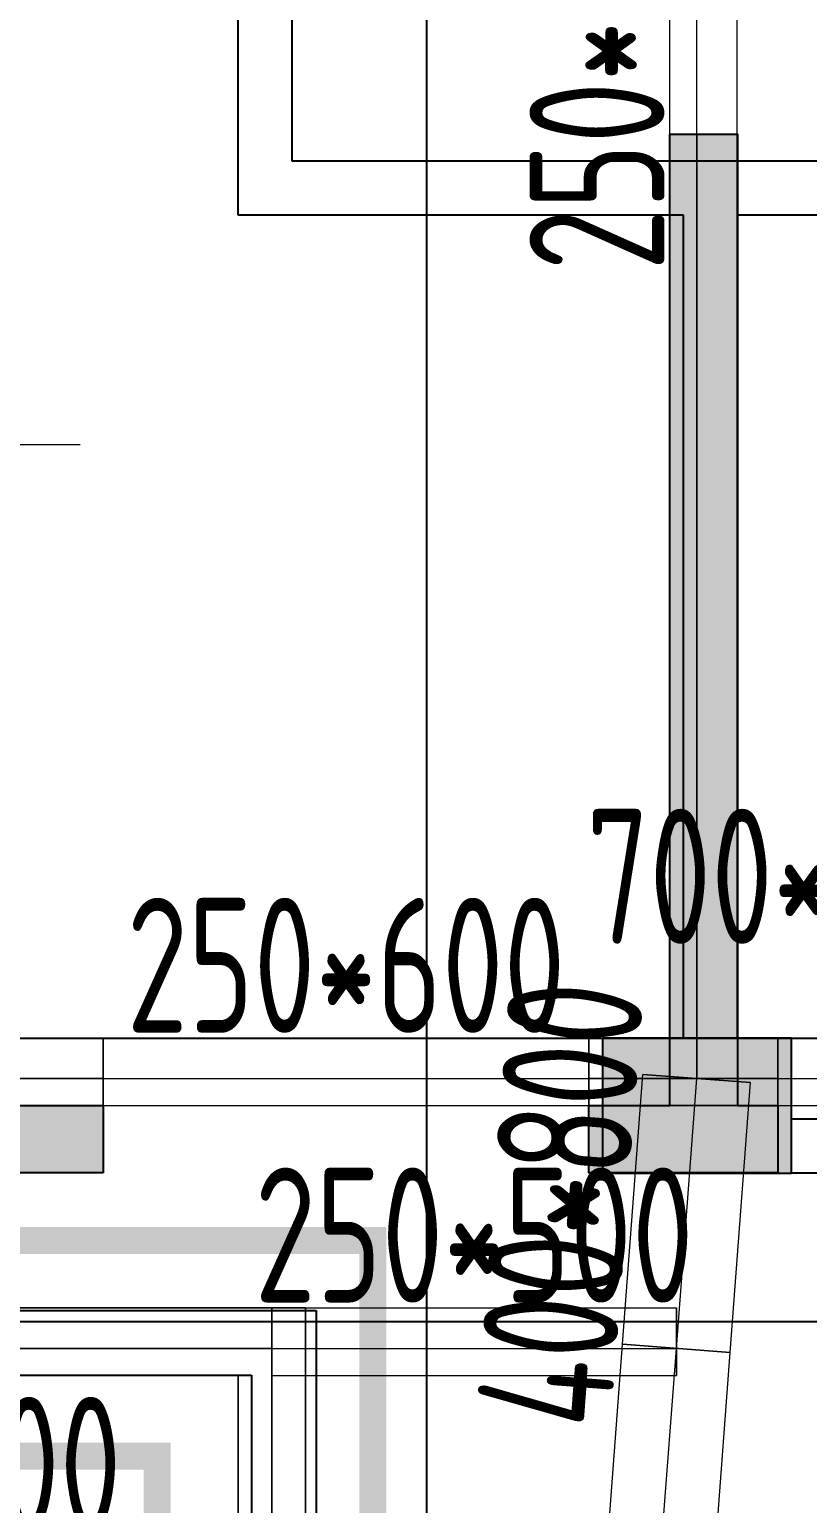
# Model space of a CAD drawing. Extents: x 369444 to 684549, y -549309 to 575337.
# Drawn here: x 395902 to 398784, y 335932 to 341396 of the extents above; entities that cross this region are included whole.
import ezdxf

# ---------------------------------------------------------------- set-up
doc = ezdxf.new("R2010")
doc.units = 0
doc.header["$LTSCALE"] = 1000
doc.header["$MEASUREMENT"] = 0
doc.linetypes.add('__DASH', pattern=[0.35, 0.25, -0.1])
doc.linetypes.add('DOTE', pattern=[2.42, 2, -0.2, 0.02, -0.2])
for name, color, linetype, lineweight, true_color in [('-1-0-1', 7, 'Continuous', 0, 0xc0c0c0), ('-1-1-2', 7, 'Continuous', 0, 0xc0c0c0), ('-2-0-1', 1, 'Continuous', 0, 0xff0000), ('-2-1-2', 9, 'Continuous', 0, 0x808080), ('1-6-1', 7, 'Continuous', 0, 0x55ff55), ('1-6-2', 7, 'Continuous', 0, 0x55ff55), ('11-6-1', 2, 'Continuous', 0, 0xffff00), ('11-6-2', 2, 'Continuous', 0, 0xffff00), ('11-6-5', 2, 'Continuous', 0, 0xffff00), ('12-6-1', 4, 'Continuous', 0, 0x00ffff), ('12-6-2', 4, 'Continuous', 0, 0x00ffff), ('12-6-5', 4, 'Continuous', 0, 0x00ffff)]:
    doc.layers.add(name, color=color, linetype=linetype, lineweight=lineweight, true_color=true_color)
for name, color, linetype in [('A-COLU-CONC', 9, 'Continuous'), ('A-WALL-HATCH', 8, 'Continuous'), ('DOTE', 1, 'Continuous'), ('WALL', 9, 'Continuous'), ('防火分区线', 7, 'Continuous')]:
    doc.layers.add(name, color=color, linetype=linetype)
doc.layers.add('DOTE2', color=122, linetype='DOTE', lineweight=9)
doc.styles.add('yjkcad', font='yjkeng.shx', dxfattribs={"width": 0.7, "height": 250, "bigfont": 'yjkchn.shx'})

# ---------------------------------------------------------------- blocks, each defined once
blk = doc.blocks.new('21#loudixiajnjgjnjdfg')
at = {"layer": 'WALL'}
h = blk.add_hatch(color=0, dxfattribs=at)
h.dxf.hatch_style = 1
h.paths.add_polyline_path([(-183057.3, -69118.8), (-183057.3, -68618.8), (-183557.3, -68618.8), (-183557.3, -69118.8)], flags=17)
h.paths.add_polyline_path([(-170857.3, -69118.8), (-170857.3, -68618.8), (-171407.3, -68618.8), (-171407.3, -69118.8)], flags=17)
h.paths.add_polyline_path([(-171407.3, -70818.8), (-171157.3, -70818.8), (-171157.3, -70418.8), (-171557.3, -70418.8), (-171557.3, -70818.8)], flags=17)
h.paths.add_polyline_path([(-183507.3, -70818.8), (-183357.3, -70818.8), (-183357.3, -70418.8), (-183757.3, -70418.8), (-183757.3, -70818.8)], flags=17)
h.paths.add_polyline_path([(-168657.3, -64218.8), (-170857.3, -64218.8), (-170857.3, -66418.8), (-170307.3, -66418.8), (-170307.3, -66618.8), (-171107.3, -66618.8), (-171107.3, -63968.8), (-168457.3, -63968.8), (-168457.3, -66618.8), (-169207.3, -66618.8), (-169207.3, -66418.8), (-168657.3, -66418.8)])
h.paths.add_polyline_path([(-179257.3, -73468.8), (-179807.3, -73468.8), (-179807.3, -73218.8), (-179257.3, -73218.8), (-178857.3, -73218.8), (-178857.3, -73468.8), (-179007.3, -73468.8), (-179007.3, -76368.8), (-180757.3, -76368.8), (-180757.3, -76118.8), (-179257.3, -76118.8)])
h.paths.add_polyline_path([(-165957.3, -64218.8), (-166607.3, -64218.8), (-166607.3, -63968.8), (-165707.3, -63968.8), (-165707.3, -65768.8), (-165957.3, -65768.8)])
h.paths.add_polyline_path([(-188307.3, -64018.8), (-188957.3, -64018.8), (-188957.3, -65568.8), (-189207.3, -65568.8), (-189207.3, -63768.8), (-188307.3, -63768.8)])
h.paths.add_polyline_path([(-173307.3, -80968.8), (-174157.3, -80968.8), (-174857.3, -80968.8), (-174857.3, -80718.8), (-174407.3, -80718.8), (-174407.3, -77518.8), (-174157.3, -77518.8), (-174157.3, -80718.8), (-173307.3, -80718.8)])
h.paths.add_polyline_path([(-180757.3, -80968.8), (-181607.3, -80968.8), (-181607.3, -80718.8), (-180757.3, -80718.8), (-180757.3, -77518.8), (-180507.3, -77518.8), (-180507.3, -80718.8), (-180057.3, -80718.8), (-180057.3, -80968.8)])
h.paths.add_polyline_path([(-175107.3, -73468.8), (-175657.3, -73468.8), (-175657.3, -76118.8), (-174157.3, -76118.8), (-174157.3, -76368.8), (-175907.3, -76368.8), (-175907.3, -73468.8), (-176057.3, -73468.8), (-176057.3, -73218.8), (-175657.3, -73218.8), (-175107.3, -73218.8)])
h.paths.add_polyline_path([(-159582.3, -72668.8), (-160057.3, -72668.8), (-160057.3, -74418.8), (-160307.3, -74418.8), (-160307.3, -72668.8), (-160407.3, -72668.8), (-160407.3, -72418.8), (-160057.3, -72418.8), (-159582.3, -72418.8)])
h.paths.add_polyline_path([(-163357.3, -80968.8), (-163657.3, -80968.8), (-164057.3, -80968.8), (-164057.3, -80718.8), (-163907.3, -80718.8), (-163907.3, -77118.8), (-163657.3, -77118.8), (-163657.3, -80718.8), (-163357.3, -80718.8)])
h.paths.add_polyline_path([(-166757.3, -80968.8), (-167782.3, -80968.8), (-168557.3, -80968.8), (-168557.3, -80718.8), (-167807.3, -80718.8), (-167807.3, -77018.8), (-167507.3, -77018.8), (-167507.3, -80718.8), (-166757.3, -80718.8)])
h.paths.add_polyline_path([(-191007.3, -75018.8), (-191007.3, -75818.8), (-193107.3, -75818.8), (-193107.3, -75568.8), (-191257.3, -75568.8), (-191257.3, -75018.8)])
h.paths.add_polyline_path([(-183307.3, -66418.8), (-184057.3, -66418.8), (-184057.3, -64018.8), (-186257.3, -64018.8), (-186257.3, -66218.8), (-185707.3, -66218.8), (-185707.3, -66418.8), (-186457.3, -66418.8), (-186457.3, -63768.8), (-183807.3, -63768.8), (-183807.3, -66168.8), (-183307.3, -66168.8)])
h.paths.add_polyline_path([(-171407.3, -73468.8), (-171857.3, -73468.8), (-171857.3, -73218.8), (-171157.3, -73218.8), (-171157.3, -76368.8), (-171407.3, -76368.8)])
h.paths.add_polyline_path([(-183057.3, -73468.8), (-183507.3, -73468.8), (-183507.3, -76368.8), (-183757.3, -76368.8), (-183757.3, -73218.8), (-183057.3, -73218.8)])
h.paths.add_polyline_path([(-187382.3, -80968.8), (-188157.3, -80968.8), (-188157.3, -80718.8), (-187407.3, -80718.8), (-187407.3, -77018.8), (-187107.3, -77018.8), (-187107.3, -80718.8), (-186357.3, -80718.8), (-186357.3, -80968.8)])
h.paths.add_polyline_path([(-191257.3, -80968.8), (-191557.3, -80968.8), (-191557.3, -80718.8), (-191257.3, -80718.8), (-191257.3, -77118.8), (-191007.3, -77118.8), (-191007.3, -80718.8), (-190857.3, -80718.8), (-190857.3, -80968.8)])
h.paths.add_polyline_path([(-194857.3, -72668.8), (-195332.3, -72668.8), (-195332.3, -72418.8), (-194857.3, -72418.8), (-194507.3, -72418.8), (-194507.3, -72668.8), (-194607.3, -72668.8), (-194607.3, -74418.8), (-194857.3, -74418.8)])
h.paths.add_polyline_path([(-157057.3, -81968.8), (-157607.3, -81968.8), (-157607.3, -81718.8), (-157357.3, -81718.8), (-157357.3, -77268.8), (-157057.3, -77268.8)])
h.paths.add_polyline_path([(-197307.3, -81968.8), (-197857.3, -81968.8), (-197857.3, -77268.8), (-197557.3, -77268.8), (-197557.3, -81718.8), (-197307.3, -81718.8)])
h.paths.add_polyline_path([(-165557.3, -72668.8), (-165957.3, -72668.8), (-165957.3, -69118.8), (-166357.3, -69118.8), (-166357.3, -68918.8), (-165707.3, -68918.8), (-165707.3, -72418.8), (-165557.3, -72418.8)])
h.paths.add_polyline_path([(-188957.3, -72668.8), (-189357.3, -72668.8), (-189357.3, -72418.8), (-189207.3, -72418.8), (-189207.3, -68918.8), (-188507.3, -68918.8), (-188507.3, -69118.8), (-188957.3, -69118.8)])
h.paths.add_polyline_path([(-160857.3, -80968.8), (-161557.3, -80968.8), (-161557.3, -80718.8), (-160857.3, -80718.8), (-160857.3, -77818.8), (-160607.3, -77818.8), (-160607.3, -80718.8), (-160607.3, -81718.8), (-160007.3, -81718.8), (-160007.3, -81968.8), (-160857.3, -81968.8)])
h.paths.add_polyline_path([(-187107.3, -71318.8), (-187107.3, -74818.8), (-187407.3, -74818.8), (-187407.3, -71318.8)])
h.paths.add_polyline_path([(-193357.3, -80968.8), (-194057.3, -80968.8), (-194057.3, -81968.8), (-194907.3, -81968.8), (-194907.3, -81718.8), (-194307.3, -81718.8), (-194307.3, -80718.8), (-194307.3, -77818.8), (-194057.3, -77818.8), (-194057.3, -80718.8), (-193357.3, -80718.8)])
h.paths.add_polyline_path([(-167507.3, -71318.8), (-167507.3, -74818.8), (-167807.3, -74818.8), (-167807.3, -71318.8)])
h.paths.add_polyline_path([(-171157.3, -80968.8), (-171507.3, -80968.8), (-171507.3, -80718.8), (-171407.3, -80718.8), (-171407.3, -77518.8), (-171157.3, -77518.8), (-171157.3, -80718.8), (-170957.3, -80718.8), (-170957.3, -80968.8)])
h.paths.add_polyline_path([(-183407.3, -80968.8), (-183757.3, -80968.8), (-183957.3, -80968.8), (-183957.3, -80718.8), (-183757.3, -80718.8), (-183757.3, -77518.8), (-183507.3, -77518.8), (-183507.3, -80718.8), (-183407.3, -80718.8)])
h.paths.add_polyline_path([(-157057.3, -75818.8), (-157757.3, -75818.8), (-157757.3, -75568.8), (-157357.3, -75568.8), (-157357.3, -72668.8), (-157732.3, -72668.8), (-157732.3, -72418.8), (-157057.3, -72418.8)])
h.paths.add_polyline_path([(-197157.3, -75818.8), (-197857.3, -75818.8), (-197857.3, -72418.8), (-197182.3, -72418.8), (-197182.3, -72668.8), (-197557.3, -72668.8), (-197557.3, -75568.8), (-197157.3, -75568.8)])
h.paths.add_polyline_path([(-163907.3, -72668.8), (-163957.3, -72668.8), (-163957.3, -72418.8), (-163657.3, -72418.8), (-163257.3, -72418.8), (-163257.3, -72668.8), (-163657.3, -72668.8), (-163657.3, -73518.8), (-163907.3, -73518.8)])
h.paths.add_polyline_path([(-190957.3, -72668.8), (-191007.3, -72668.8), (-191007.3, -73518.8), (-191257.3, -73518.8), (-191257.3, -72668.8), (-191657.3, -72668.8), (-191657.3, -72418.8), (-191257.3, -72418.8), (-190957.3, -72418.8)])
h.paths.add_polyline_path([(-161807.3, -75818.8), (-163907.3, -75818.8), (-163907.3, -75018.8), (-163657.3, -75018.8), (-163657.3, -75568.8), (-161807.3, -75568.8)])
edge = h.paths.add_edge_path()
edge.add_line((-183557.3, -66418.8), (-183557.3, -66518.8))
edge.add_line((-183557.3, -66518.8), (-183307.3, -66518.8))
edge.add_line((-183307.3, -66518.8), (-183307.3, -66418.8))
edge.add_line((-183507.3, -70818.8), (-183507.3, -71568.8))
edge.add_line((-183507.3, -71568.8), (-185557.3, -71568.8))
edge.add_line((-185557.3, -71568.8), (-185557.3, -71318.8))
edge.add_line((-185557.3, -71318.8), (-183757.3, -71318.8))
edge.add_line((-183757.3, -71318.8), (-183757.3, -70818.8))
edge.add_line((-171157.3, -70818.8), (-171157.3, -71318.8))
edge.add_line((-171157.3, -71318.8), (-169357.3, -71318.8))
edge.add_line((-169357.3, -71318.8), (-169357.3, -71568.8))
edge.add_line((-169357.3, -71568.8), (-171407.3, -71568.8))
edge.add_line((-171407.3, -71568.8), (-171407.3, -70818.8))
h.paths.add_polyline_path([(-171407.3, -71568.8), (-171157.3, -71568.8), (-171157.3, -70818.8), (-171407.3, -70818.8)], flags=16)
h.paths.add_polyline_path([(-171157.3, -71568.8), (-169357.3, -71568.8), (-169357.3, -71318.8), (-171157.3, -71318.8)], flags=16)
h.paths.add_polyline_path([(-183757.3, -71568.8), (-183507.3, -71568.8), (-183507.3, -70818.8), (-183757.3, -70818.8)], flags=16)
h.paths.add_polyline_path([(-185557.3, -71568.8), (-183757.3, -71568.8), (-183757.3, -71318.8), (-185557.3, -71318.8)], flags=16)
at = {"layer": 'WALL', "color": 0, "elevation": 14}
for points in [[(-191257.3, -80968.8), (-191557.3, -80968.8), (-191557.3, -80718.8), (-191257.3, -80718.8), (-191257.3, -77118.8), (-191007.3, -77118.8), (-191007.3, -80718.8), (-190857.3, -80718.8), (-190857.3, -80968.8)], [(-193357.3, -80968.8), (-194057.3, -80968.8), (-194057.3, -81968.8), (-194907.3, -81968.8), (-194907.3, -81718.8), (-194307.3, -81718.8), (-194307.3, -80718.8), (-194307.3, -77818.8), (-194057.3, -77818.8), (-194057.3, -80718.8), (-193357.3, -80718.8)]]:
    blk.add_lwpolyline(points, close=True, dxfattribs=at)

msp = doc.modelspace()

# ---------------------------------------------------------------- hatches: boundary and pattern name
at = {"layer": 'A-WALL-HATCH'}
msp.add_hatch(color=256, dxfattribs=at).paths.add_polyline_path([(398724.7, 337656.5), (398024.7, 337656.5), (398024.7, 337156.5), (398724.7, 337156.5)])

# ---------------------------------------------------------------- linework, layer by layer
at = {"layer": '-1-0-1', "color": 0}
for p in [(398374.4, 341006.9, -3600), (396174.4, 337506.9, -3600), (397974.4, 337506.9, -3600), (398374.4, 337506.9, -3600), (398674.4, 337506.9, -3600), (396799.4, 336506.9, -3600), (398298.7, 336506.9, -3600)]:
    msp.add_point(p, dxfattribs=at)
at = {"layer": '-1-1-2', "color": 0}
for p, q in [((398374.4, 341006.9, -3600), (398374.4, 341006.9)), ((396174.4, 337506.9, -3600), (396174.4, 337506.9)), ((397974.4, 337506.9, -3600), (397974.4, 337506.9)), ((398374.4, 337506.9, -3600), (398374.4, 337506.9)), ((398674.4, 337506.9, -3600), (398674.4, 337506.9)), ((396799.4, 336506.9, -3600), (396799.4, 336506.9)), ((398298.7, 336506.9, -3600), (398298.7, 336506.9))]:
    msp.add_line(p, q, dxfattribs=at)
at = {"layer": '-2-0-1', "color": 0}
for p, q in [((398374.4, 341006.9, -3600), (398374.4, 341631.9, -3600)), ((398374.4, 337506.9, -3600), (398374.4, 341006.9, -3600)), ((395374.4, 337506.9, -3600), (396174.4, 337506.9, -3600)), ((396174.4, 337506.9, -3600), (397974.4, 337506.9, -3600)), ((397974.4, 337506.9, -3600), (398374.4, 337506.9, -3600)), ((398298.7, 336506.9, -3600), (398374.4, 337506.9, -3600)), ((398374.4, 337506.9, -3600), (398674.4, 337506.9, -3600)), ((398674.4, 337506.9, -3600), (401374.4, 337506.9, -3600)), ((395374.4, 336506.9, -3600), (396799.4, 336506.9, -3600)), ((396799.4, 335681.9, -3600), (396799.4, 336506.9, -3600)), ((396799.4, 336506.9, -3600), (398298.7, 336506.9, -3600)), ((397924.3, 331556.9, -3600), (398298.7, 336506.9, -3600))]:
    msp.add_line(p, q, dxfattribs=at)
at = {"layer": '-2-1-2', "color": 0}
for p, q in [((398374.4, 341006.9), (398374.4, 341631.9)), ((398374.4, 337506.9), (398374.4, 341006.9)), ((395374.4, 337506.9), (396174.4, 337506.9)), ((396174.4, 337506.9), (397974.4, 337506.9)), ((397974.4, 337506.9), (398374.4, 337506.9)), ((398298.7, 336506.9), (398374.4, 337506.9)), ((398374.4, 337506.9), (398674.4, 337506.9)), ((398674.4, 337506.9), (401374.4, 337506.9)), ((395374.4, 336506.9), (396799.4, 336506.9)), ((396799.4, 335681.9), (396799.4, 336506.9)), ((396799.4, 336506.9), (398298.7, 336506.9)), ((397924.3, 331556.9), (398298.7, 336506.9))]:
    msp.add_line(p, q, dxfattribs=at)
at = {"layer": '1-6-1', "color": 0}
for p, q in [((398274.4, 341006.9, -8700), (398274.4, 337656.9, -8700)), ((398274.4, 341006.9, -5100), (398274.4, 341006.9, -8700)), ((398274.4, 337656.9, -5100), (398274.4, 341006.9, -5100)), ((398274.4, 341006.9, -8700), (398274.4, 341006.9, -5100)), ((398524.4, 341006.9, -8700), (398274.4, 341006.9, -8700)), ((398274.4, 341006.9, -5100), (398524.4, 341006.9, -5100)), ((398524.4, 341006.9, -5100), (398524.4, 337656.9, -5100)), ((398524.4, 341006.9, -8700), (398524.4, 341006.9, -5100)), ((398524.4, 337656.9, -8700), (398524.4, 341006.9, -8700)), ((398524.4, 341006.9, -5100), (398524.4, 341006.9, -8700)), ((396174.4, 337656.9, -8700), (395474.4, 337656.9, -8700)), ((395474.4, 337656.9, -5100), (396174.4, 337656.9, -5100)), ((396174.4, 337656.9, -5100), (396174.4, 337656.9, -8700)), ((396174.4, 337656.9, -8700), (396174.4, 337656.9, -5100)), ((396174.4, 337406.9, -8700), (396174.4, 337656.9, -8700)), ((396174.4, 337656.9, -5100), (396174.4, 337406.9, -5100)), ((397974.4, 337656.9, -8700), (397974.4, 337656.9, -5100)), ((398274.4, 337656.9, -8700), (397974.4, 337656.9, -8700)), ((397974.4, 337656.9, -5100), (398274.4, 337656.9, -5100)), ((397974.4, 337656.9, -8700), (397974.4, 337406.9, -8700)), ((397974.4, 337656.9, -5100), (397974.4, 337656.9, -8700)), ((397974.4, 337406.9, -5100), (397974.4, 337656.9, -5100)), ((398274.4, 337656.9, -8700), (398274.4, 337656.9, -5100)), ((398274.4, 337656.9, -5100), (398274.4, 337656.9, -8700)), ((398524.4, 337656.9, -8700), (398524.4, 337656.9, -5100)), ((398674.4, 337656.9, -8700), (398524.4, 337656.9, -8700)), ((398524.4, 337656.9, -5100), (398674.4, 337656.9, -5100)), ((398524.4, 337656.9, -5100), (398524.4, 337656.9, -8700)), ((398674.4, 337656.9, -5100), (398674.4, 337656.9, -8700)), ((398674.4, 337656.9, -8700), (398674.4, 337656.9, -5100)), ((398674.4, 337406.9, -8700), (398674.4, 337656.9, -8700)), ((398674.4, 337656.9, -5100), (398674.4, 337406.9, -5100)), ((396174.4, 337406.9, -5100), (395474.4, 337406.9, -5100)), ((395474.4, 337406.9, -8700), (396174.4, 337406.9, -8700)), ((396174.4, 337406.9, -8700), (396174.4, 337406.9, -5100)), ((396174.4, 337406.9, -5100), (396174.4, 337406.9, -8700)), ((397974.4, 337406.9, -5100), (397974.4, 337406.9, -8700)), ((398374.4, 337406.9, -5100), (397974.4, 337406.9, -5100)), ((397974.4, 337406.9, -8700), (398374.4, 337406.9, -8700)), ((397974.4, 337406.9, -8700), (397974.4, 337406.9, -5100)), ((398374.4, 337406.9, -5100), (398374.4, 337406.9, -8700)), ((398674.4, 337406.9, -5100), (398374.4, 337406.9, -5100)), ((398374.4, 337406.9, -8700), (398674.4, 337406.9, -8700)), ((398374.4, 337406.9, -8700), (398374.4, 337406.9, -5100)), ((398674.4, 337406.9, -8700), (398674.4, 337406.9, -5100)), ((398674.4, 337406.9, -5100), (398674.4, 337406.9, -8700)), ((396924.4, 336656.9, -8700), (395474.4, 336656.9, -8700)), ((395474.4, 336656.9, -5100), (396924.4, 336656.9, -5100)), ((396924.4, 336656.9), (396924.4, 335681.9)), ((396924.4, 336656.9, -3600), (396924.4, 336656.9)), ((396924.4, 335681.9, -3600), (396924.4, 336656.9, -3600)), ((396924.4, 336656.9, -5100), (396924.4, 336656.9, -8700)), ((396674.4, 336406.9, -5100), (395374.4, 336406.9, -5100)), ((395374.4, 336406.9, -8700), (396674.4, 336406.9, -8700)), ((396674.4, 336406.9, -3600), (396674.4, 335681.9, -3600)), ((396674.4, 336406.9), (396674.4, 336406.9, -3600)), ((396674.4, 335681.9), (396674.4, 336406.9)), ((396674.4, 336406.9, -8700), (396674.4, 336406.9, -5100))]:
    msp.add_line(p, q, dxfattribs=at)
at = {"layer": '1-6-2', "color": 0}
for p, q in [((398374.4, 341006.9, -5100), (398374.4, 337506.9, -5100)), ((398374.4, 341006.9, -8700), (398374.4, 341006.9, -5100)), ((398374.4, 337506.9, -8700), (398374.4, 341006.9, -8700)), ((396174.4, 337506.9, -5100), (395374.4, 337506.9, -5100)), ((395374.4, 337506.9, -8700), (396174.4, 337506.9, -8700)), ((396174.4, 337506.9, -8700), (396174.4, 337506.9, -5100)), ((397974.4, 337506.9, -5100), (397974.4, 337506.9, -8700)), ((398374.4, 337506.9, -5100), (397974.4, 337506.9, -5100)), ((397974.4, 337506.9, -8700), (398374.4, 337506.9, -8700)), ((398374.4, 337506.9, -5100), (398374.4, 337506.9, -8700)), ((398674.4, 337506.9, -5100), (398374.4, 337506.9, -5100)), ((398374.4, 337506.9, -8700), (398674.4, 337506.9, -8700)), ((398374.4, 337506.9, -5100), (398374.4, 337506.9, -8700)), ((398374.4, 337506.9, -8700), (398374.4, 337506.9, -5100)), ((398674.4, 337506.9, -8700), (398674.4, 337506.9, -5100)), ((396799.4, 336506.9, -5100), (395374.4, 336506.9, -5100)), ((395374.4, 336506.9, -8700), (396799.4, 336506.9, -8700)), ((396799.4, 336506.9), (396799.4, 335681.9)), ((396799.4, 336506.9, -3600), (396799.4, 336506.9)), ((396799.4, 335681.9, -3600), (396799.4, 336506.9, -3600)), ((396799.4, 336506.9, -8700), (396799.4, 336506.9, -5100))]:
    msp.add_line(p, q, dxfattribs=at)
at = {"layer": '11-6-1', "color": 0}
for p, q in [((398024.4, 337656.9, -5100), (398024.4, 337156.9, -5100)), ((398724.4, 337656.9, -5100), (398024.4, 337656.9, -5100)), ((398024.4, 337656.9, -8700), (398024.4, 337156.9, -8700)), ((398724.4, 337656.9, -8700), (398024.4, 337656.9, -8700)), ((398024.4, 337656.9, -8700), (398024.4, 337656.9, -5100)), ((398724.4, 337156.9, -5100), (398724.4, 337656.9, -5100)), ((398724.4, 337156.9, -8700), (398724.4, 337656.9, -8700)), ((398724.4, 337656.9, -8700), (398724.4, 337656.9, -5100)), ((398024.4, 337156.9, -5100), (398724.4, 337156.9, -5100)), ((398024.4, 337156.9, -8700), (398724.4, 337156.9, -8700)), ((398024.4, 337156.9, -8700), (398024.4, 337156.9, -5100)), ((398724.4, 337156.9, -8700), (398724.4, 337156.9, -5100))]:
    msp.add_line(p, q, dxfattribs=at)
at = {"layer": '11-6-2', "color": 0}
msp.add_line((398374.4, 337506.9, -8700), (398374.4, 337506.9, -5100), dxfattribs=at)
at = {"layer": '12-6-1', "color": 0}
for p, q in [((398274.4, 341006.9, -5100), (398274.4, 341631.9, -5100)), ((398274.4, 341006.9, -5500), (398274.4, 341631.9, -5500)), ((398524.4, 341006.9, -5100), (398524.4, 341631.9, -5100)), ((398524.4, 341006.9, -5500), (398524.4, 341631.9, -5500)), ((398274.4, 341006.9, -5100), (398524.4, 341006.9, -5100)), ((398274.4, 341006.9, -5500), (398274.4, 341006.9, -5100)), ((398524.4, 341006.9, -5500), (398274.4, 341006.9, -5500)), ((398524.4, 341006.9, -5100), (398524.4, 341006.9, -5500)), ((396174.4, 337656.9, -5100), (396174.4, 337406.9, -5100)), ((396174.4, 337656.9, -5700), (396174.4, 337656.9, -5100)), ((396174.4, 337406.9, -5700), (396174.4, 337656.9, -5700)), ((396174.4, 337656.9, -5100), (397974.4, 337656.9, -5100)), ((396174.4, 337656.9, -5700), (397974.4, 337656.9, -5700)), ((397974.4, 337656.9, -5100), (397974.4, 337406.9, -5100)), ((397974.4, 337656.9, -5700), (397974.4, 337656.9, -5100)), ((397974.4, 337406.9, -5700), (397974.4, 337656.9, -5700)), ((398674.4, 337656.9, -5100), (398674.4, 337406.9, -5100)), ((398674.4, 337656.9, -5700), (398674.4, 337656.9, -5100)), ((398674.4, 337406.9, -5700), (398674.4, 337656.9, -5700)), ((398674.4, 337656.9, -5100), (401374.4, 337656.9, -5100)), ((398674.4, 337656.9, -5700), (401374.4, 337656.9, -5700)), ((398099.3, 336522, -5100), (398174.9, 337522, -5100)), ((398099.3, 336522, -5900), (398174.9, 337522, -5900)), ((398174.9, 337522, -5100), (398573.8, 337491.9, -5100)), ((398174.9, 337522, -5900), (398174.9, 337522, -5100)), ((398573.8, 337491.9, -5900), (398174.9, 337522, -5900)), ((398498.2, 336491.9, -5100), (398573.8, 337491.9, -5100)), ((398498.2, 336491.9, -5900), (398573.8, 337491.9, -5900)), ((398573.8, 337491.9, -5100), (398573.8, 337491.9, -5900)), ((396174.4, 337406.9, -5100), (396174.4, 337406.9, -5700)), ((396174.4, 337406.9, -5100), (397974.4, 337406.9, -5100)), ((396174.4, 337406.9, -5700), (397974.4, 337406.9, -5700)), ((397974.4, 337406.9, -5100), (397974.4, 337406.9, -5700)), ((398674.4, 337406.9, -5100), (398674.4, 337406.9, -5700)), ((398674.4, 337406.9, -5100), (401374.4, 337406.9, -5100)), ((398674.4, 337406.9, -5700), (401374.4, 337406.9, -5700)), ((396799.4, 336656.9, -5100), (396799.4, 336406.9, -5100)), ((396799.4, 336656.9, -5600), (396799.4, 336656.9, -5100)), ((396799.4, 336406.9, -5600), (396799.4, 336656.9, -5600)), ((396799.4, 336656.9, -5100), (398298.7, 336656.9, -5100)), ((396799.4, 336656.9, -5600), (398298.7, 336656.9, -5600)), ((398298.7, 336656.9, -5100), (398298.7, 336406.9, -5100)), ((398298.7, 336656.9, -5600), (398298.7, 336656.9, -5100)), ((398298.7, 336406.9, -5600), (398298.7, 336656.9, -5600)), ((397724.9, 331572, -5100), (398099.3, 336522, -5100)), ((397724.9, 331572, -5900), (398099.3, 336522, -5900)), ((398099.3, 336522, -5100), (398498.2, 336491.9, -5100)), ((398099.3, 336522, -5900), (398099.3, 336522, -5100)), ((398498.2, 336491.9, -5900), (398099.3, 336522, -5900)), ((398099.3, 336522, -5100), (398498.2, 336491.9, -5100)), ((398099.3, 336522, -5900), (398099.3, 336522, -5100)), ((398498.2, 336491.9, -5900), (398099.3, 336522, -5900)), ((398123.7, 331541.9, -5100), (398498.2, 336491.9, -5100)), ((398123.7, 331541.9, -5900), (398498.2, 336491.9, -5900)), ((398498.2, 336491.9, -5100), (398498.2, 336491.9, -5900)), ((398498.2, 336491.9, -5100), (398498.2, 336491.9, -5900)), ((396799.4, 336406.9, -5100), (396799.4, 336406.9, -5600)), ((396799.4, 336406.9, -5100), (398298.7, 336406.9, -5100)), ((396799.4, 336406.9, -5600), (398298.7, 336406.9, -5600)), ((398298.7, 336406.9, -5100), (398298.7, 336406.9, -5600))]:
    msp.add_line(p, q, dxfattribs=at)
at = {"layer": '12-6-2', "color": 0}
for p, q in [((398374.4, 341006.9, -5100), (398374.4, 341631.9, -5100)), ((396174.4, 337506.9, -5100), (397974.4, 337506.9, -5100)), ((398298.7, 336506.9, -5100), (398374.4, 337506.9, -5100)), ((398674.4, 337506.9, -5100), (401374.4, 337506.9, -5100)), ((396799.4, 336506.9, -5100), (398298.7, 336506.9, -5100)), ((397924.3, 331556.9, -5100), (398298.7, 336506.9, -5100))]:
    msp.add_line(p, q, dxfattribs=at)
at = {"layer": 'A-COLU-CONC'}
for p, q in [((398724.7, 337656.5), (398024.7, 337656.5)), ((398024.7, 337656.5), (398024.7, 337156.5)), ((398724.7, 337156.5), (398724.7, 337656.5)), ((398024.7, 337156.5), (398724.7, 337156.5))]:
    msp.add_line(p, q, dxfattribs=at)
at = {"layer": 'DOTE', "color": 8}
msp.add_line((397374.5, 59364.2), (397374.5, 476704.8), dxfattribs=at)
at = {"layer": 'DOTE', "color": 8, "lineweight": -2}
for p, q in [((377844.4, 337657), (624570.9, 337657)), ((377844.4, 336607), (624570.9, 336607))]:
    msp.add_line(p, q, dxfattribs=at)
at = {"layer": 'DOTE2', "linetype": 'DOTE', "ltscale": 0.5}
msp.add_lwpolyline([(390275.6, 339857), (396089.4, 339857)], dxfattribs=at)
at = {"layer": 'WALL'}
for p, q in [((396674.5, 340707), (396674.5, 342307)), ((396874.5, 340907), (396874.5, 342307)), ((398424.5, 340907), (396874.5, 340907)), ((402274.5, 340907), (398424.5, 340907)), ((398324.5, 340707), (396674.5, 340707)), ((398324.5, 337656.5), (398324.5, 340707)), ((402274.5, 340707), (398524.5, 340707)), ((398524.5, 337656.5), (398524.5, 340707)), ((400174.5, 337357), (398724.7, 337357)), ((398724.7, 337157), (400174.5, 337157)), ((395474.5, 336647), (396964.5, 336647)), ((396964.5, 336647), (396964.5, 335157)), ((395474.5, 336407), (396724.5, 336407)), ((396724.5, 336407), (396724.5, 335157))]:
    msp.add_line(p, q, dxfattribs=at)
at = {"layer": '防火分区线', "linetype": '__DASH', "lineweight": -2, "ltscale": 8, "const_width": 100}
for points in [[(431024.5, 331256.9), (396374.5, 331256.9), (396374.5, 336106.9), (394974.5, 336107), (394974.5, 340506.9), (394424.5, 340506.9), (394424.5, 346007), (396374.5, 346007), (396374.5, 349564.2), (399124.5, 349514.2), (399124.5, 354606.9), (405224.5, 354606.9), (405224.5, 392657.1)], [(430224.5, 332056.9), (397174.5, 332056.9), (397174.5, 336906.8), (395774.5, 336906.9), (395774.5, 341306.9), (395224.5, 341306.9), (395224.5, 345207), (397174.5, 345207), (397174.5, 348749.5), (399924.5, 348699.5), (399924.5, 353806.9), (406024.5, 353806.9), (406024.5, 391857.1)]]:
    msp.add_lwpolyline(points, dxfattribs=at)

# ---------------------------------------------------------------- block references
at = {"layer": 'WALL', "color": 8}
msp.add_blockref('21#loudixiajnjgjnjdfg', (589531.8, 418125.8, -14), dxfattribs=at)

# ---------------------------------------------------------------- texts
at = {"layer": '11-6-5', "color": 0, "insert": (398774.4, 338006.9, -3600), "char_height": 500, "attachment_point": 8, "style": 'yjkcad'}
msp.add_mtext('700*500', dxfattribs=at)
at = {"layer": '12-6-5', "color": 0, "char_height": 500, "attachment_point": 8, "style": 'yjkcad'}
for s, insert, rotation in [('250*400', (398254.4, 341319.4), 90), ('400*800', (398117.2, 337023.5), 85.6744)]:
    msp.add_mtext(s, dxfattribs=dict(at, insert=insert, rotation=rotation))
for s, insert in [('250*600', (397074.4, 337676.9)), ('250*500', (397549.1, 336676.9)), ('250*800', (395424.4, 335826.9))]:
    msp.add_mtext(s, dxfattribs=dict(at, insert=insert))

doc.saveas('drawing.dxf')
